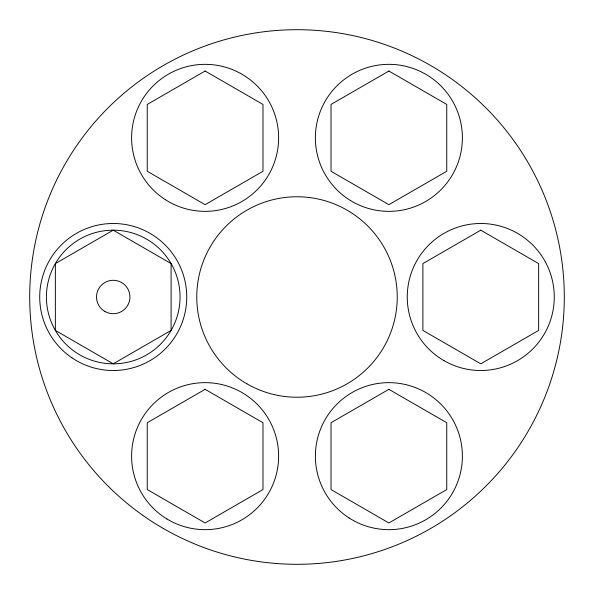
<?xml version="1.0" encoding="UTF-8"?>
<svg xmlns="http://www.w3.org/2000/svg" width="594" height="594" viewBox="0 0 594 594"><rect width="100%" height="100%" fill="white"/><g stroke="black" fill="none" stroke-linecap="round" stroke-linejoin="round"><path stroke-width="0.89" d="M205.116 71.028L147.245 104.44L147.245 171.265L205.116 204.678L262.986 171.265L262.986 104.44L205.116 71.028M113.231 230.175L55.361 263.588L55.361 330.413L113.231 363.825L171.102 330.413L171.102 263.588L113.231 230.175A66.825 66.825 0 0 0 46.406 297A66.825 66.825 0 0 0 113.231 363.825A66.825 66.825 0 0 0 180.056 297A66.825 66.825 0 0 0 113.231 230.175M388.884 71.028L331.014 104.44L331.014 171.265L388.884 204.678L446.755 171.265L446.755 104.44L388.884 71.028M205.116 389.322L147.245 422.735L147.245 489.56L205.116 522.972L262.986 489.56L262.986 422.735L205.116 389.322M480.769 230.175L422.898 263.588L422.898 330.413L480.769 363.825L538.639 330.413L538.639 263.588L480.769 230.175M388.884 389.322L331.014 422.735L331.014 489.56L388.884 522.972L446.755 489.56L446.755 422.735L388.884 389.322M163.35 528.489A267.3 267.3 0 0 0 564.3 297A267.3 267.3 0 0 0 163.35 65.511A267.3 267.3 0 0 0 163.35 528.489M246.881 383.806A100.238 100.238 0 0 0 397.238 297A100.238 100.238 0 0 0 246.881 210.194A100.238 100.238 0 0 0 246.881 383.806M72.03 357.878A73.508 73.508 0 0 0 186.553 302.242A73.508 73.508 0 0 0 81.111 230.88A73.508 73.508 0 0 0 72.03 357.878M166.855 518.918A73.508 73.508 0 0 0 278.601 457.9A73.508 73.508 0 0 0 169.884 391.632A73.508 73.508 0 0 0 166.855 518.918M349.146 517.99A73.508 73.508 0 0 0 462.31 459.645A73.508 73.508 0 0 0 355.205 390.815A73.508 73.508 0 0 0 349.146 517.99M444.015 360.662A73.508 73.508 0 0 0 554.276 297A73.508 73.508 0 0 0 444.015 233.338A73.508 73.508 0 0 0 444.015 360.662M350.623 200.616A73.508 73.508 0 0 0 462.37 139.597A73.508 73.508 0 0 0 353.653 73.337A73.508 73.508 0 0 0 350.623 200.616M165.377 199.688A73.508 73.508 0 0 0 278.541 141.35A73.508 73.508 0 0 0 171.436 72.513A73.508 73.508 0 0 0 165.377 199.688M104.878 311.471A16.706 16.706 0 0 0 129.938 297A16.706 16.706 0 0 0 104.878 282.529A16.706 16.706 0 0 0 104.878 311.471"/></g></svg>
